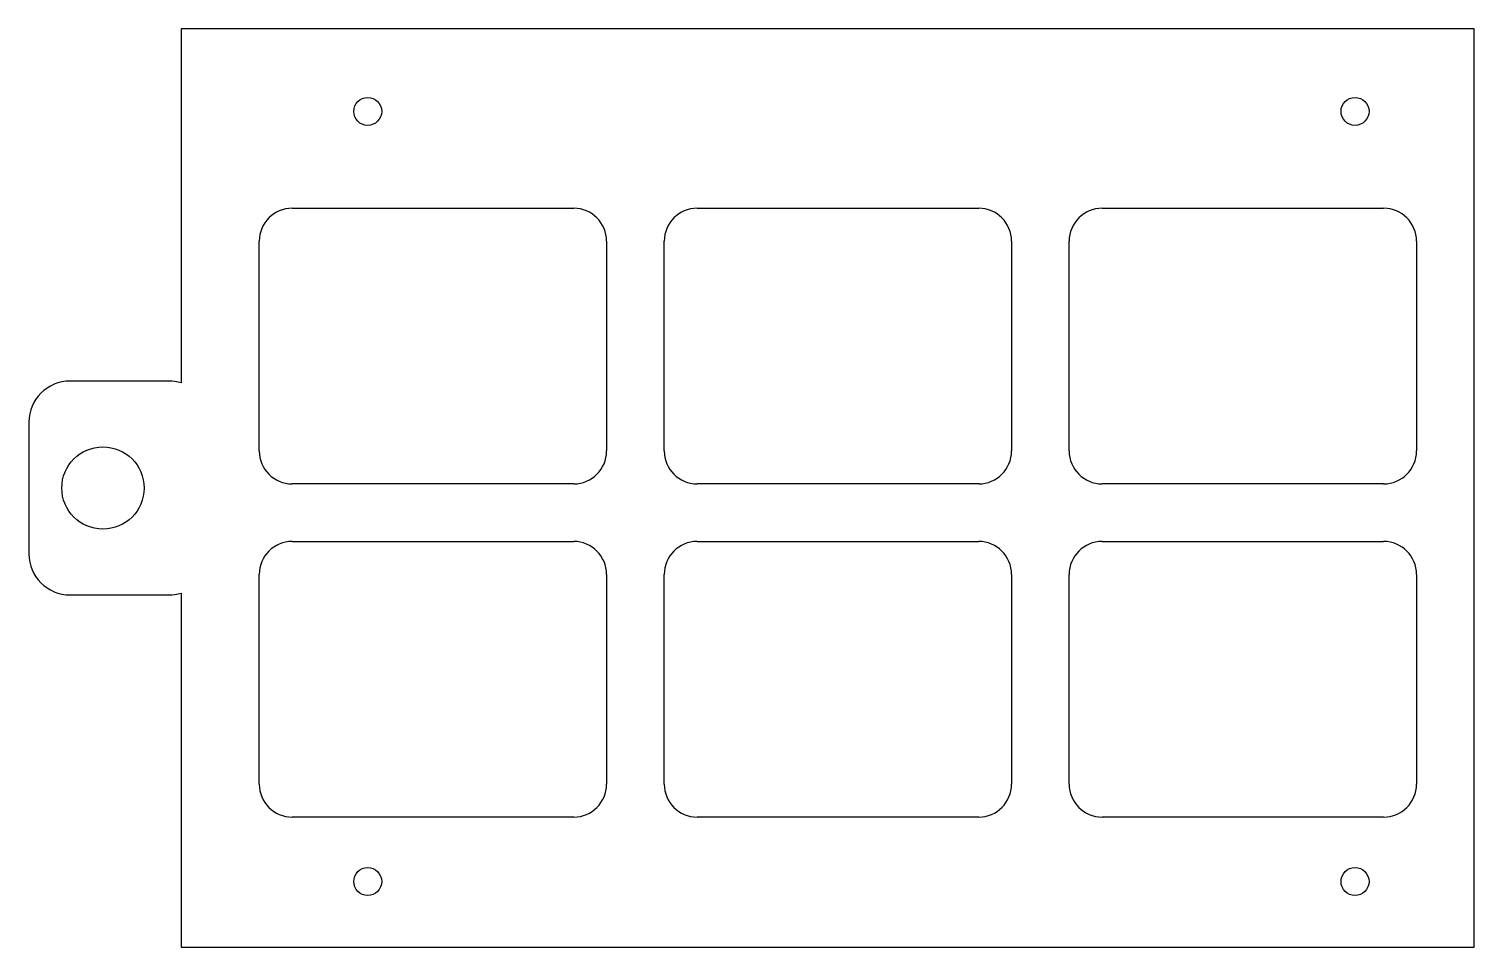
# Model space of a CAD drawing. Header units: millimetres. Extents: x -18 to 158, y 4 to 116.
import ezdxf

# ---------------------------------------------------------------- set-up
doc = ezdxf.new("R2010")
doc.units = ezdxf.units.MM

msp = doc.modelspace()

# ---------------------------------------------------------------- linework, layer by layer
for p, q in [((157.69, 115.8, 1.5), (0.5, 115.8, 1.5)), ((0.5, 115.8, 1.5), (0.5, 72.77, 1.5)), ((157.69, 4.2, 1.5), (157.69, 115.8, 1.5)), ((14, 94, 1.5), (48.23, 94, 1.5)), ((63.23, 94, 1.5), (97.46, 94, 1.5)), ((112.46, 94, 1.5), (146.69, 94, 1.5)), ((10, 64.5, 1.5), (10, 90, 1.5)), ((52.23, 90, 1.5), (52.23, 64.5, 1.5)), ((59.23, 64.5, 1.5), (59.23, 90, 1.5)), ((101.46, 90, 1.5), (101.46, 64.5, 1.5)), ((108.46, 64.5, 1.5), (108.46, 90, 1.5)), ((150.69, 90, 1.5), (150.69, 64.5, 1.5)), ((-1, 73, 1.5), (-13, 73, 1.5)), ((-18, 68, 1.5), (-18, 52, 1.5)), ((48.23, 60.5, 1.5), (14, 60.5, 1.5)), ((97.46, 60.5, 1.5), (63.23, 60.5, 1.5)), ((146.69, 60.5, 1.5), (112.46, 60.5, 1.5)), ((14, 53.5, 1.5), (48.23, 53.5, 1.5)), ((63.23, 53.5, 1.5), (97.46, 53.5, 1.5)), ((112.46, 53.5, 1.5), (146.69, 53.5, 1.5)), ((10, 24, 1.5), (10, 49.5, 1.5)), ((52.23, 49.5, 1.5), (52.23, 24, 1.5)), ((59.23, 24, 1.5), (59.23, 49.5, 1.5)), ((101.46, 49.5, 1.5), (101.46, 24, 1.5)), ((108.46, 24, 1.5), (108.46, 49.5, 1.5)), ((150.69, 49.5, 1.5), (150.69, 24, 1.5)), ((-13, 47, 1.5), (-1, 47, 1.5)), ((0.5, 47.23, 1.5), (0.5, 4.2, 1.5)), ((48.23, 20, 1.5), (14, 20, 1.5)), ((97.46, 20, 1.5), (63.23, 20, 1.5)), ((146.69, 20, 1.5), (112.46, 20, 1.5)), ((0.5, 4.2, 1.5), (157.69, 4.2, 1.5))]:
    msp.add_line(p, q)
for centre, radius in [((23.19, 105.77, 1.5), 1.7), ((143.21, 105.77, 1.5), 1.7), ((-9, 60, 1.5), 5), ((23.19, 12.17, 1.5), 1.7), ((143.21, 12.17, 1.5), 1.7)]:
    msp.add_circle(centre, radius)
for centre, radius, start, end in [((14, 90, 1.5), 4, 90, 180), ((48.23, 90, 1.5), 4, 0, 90), ((63.23, 90, 1.5), 4, 90, 180), ((97.46, 90, 1.5), 4, 0, 90), ((112.46, 90, 1.5), 4, 90, 180), ((146.69, 90, 1.5), 4, 0, 90), ((-13, 68, 1.5), 5, 90, 180), ((-1, 68, 1.5), 5, 72.5424, 90), ((14, 64.5, 1.5), 4, 180, 270), ((48.23, 64.5, 1.5), 4, 270, 360), ((63.23, 64.5, 1.5), 4, 180, 270), ((97.46, 64.5, 1.5), 4, 270, 360), ((112.46, 64.5, 1.5), 4, 180, 270), ((146.69, 64.5, 1.5), 4, 270, 360), ((14, 49.5, 1.5), 4, 90, 180), ((48.23, 49.5, 1.5), 4, 0, 90), ((63.23, 49.5, 1.5), 4, 90, 180), ((97.46, 49.5, 1.5), 4, 0, 90), ((112.46, 49.5, 1.5), 4, 90, 180), ((146.69, 49.5, 1.5), 4, 0, 90), ((-13, 52, 1.5), 5, 180, 270), ((-1, 52, 1.5), 5, 270, 287.4576), ((14, 24, 1.5), 4, 180, 270), ((48.23, 24, 1.5), 4, 270, 360), ((63.23, 24, 1.5), 4, 180, 270), ((97.46, 24, 1.5), 4, 270, 360), ((112.46, 24, 1.5), 4, 180, 270), ((146.69, 24, 1.5), 4, 270, 360)]:
    msp.add_arc(centre, radius, start, end)

doc.saveas('drawing.dxf')
